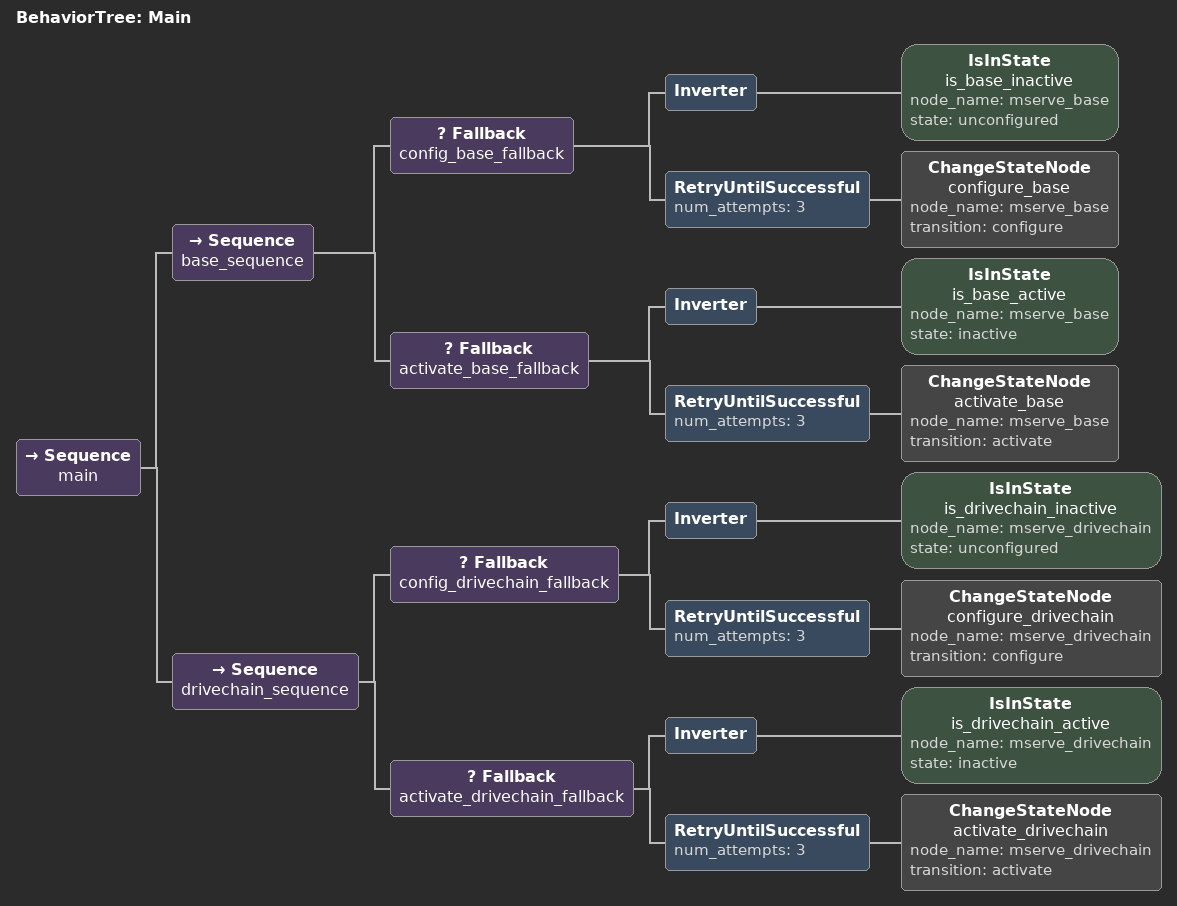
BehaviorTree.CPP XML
<root BTCPP_format="4">
    <BehaviorTree ID="Main">
        <Sequence name="main">

            <Sequence name="base_sequence">
                <Fallback name="config_base_fallback">
                    <Inverter>
                        <IsInState
                            name="is_base_inactive"
                            node_name="mserve_base"
                            state="unconfigured"
                        />
                    </Inverter>
                    <RetryUntilSuccessful num_attempts="3">
                        <ChangeStateNode
                            name="configure_base"
                            node_name="mserve_base"
                            transition="configure"
                        />
                    </RetryUntilSuccessful>
                </Fallback>

                <Fallback name="activate_base_fallback">
                    <Inverter>
                        <IsInState
                            name="is_base_active"
                            node_name="mserve_base"
                            state="inactive"
                        />
                    </Inverter>
                    <RetryUntilSuccessful num_attempts="3">
                    <ChangeStateNode
                            name="activate_base"
                            node_name="mserve_base"
                            transition="activate"
                        />
                    </RetryUntilSuccessful>
                </Fallback>
            </Sequence>

            <Sequence name="drivechain_sequence">
                <Fallback name="config_drivechain_fallback">
                    <Inverter>
                        <IsInState
                            name="is_drivechain_inactive"
                            node_name="mserve_drivechain"
                            state="unconfigured"
                        />
                    </Inverter>
                    <RetryUntilSuccessful num_attempts="3">
                        <ChangeStateNode
                            name="configure_drivechain"
                            node_name="mserve_drivechain"
                            transition="configure"
                        />
                    </RetryUntilSuccessful>
                </Fallback>

                <Fallback name="activate_drivechain_fallback">
                    <Inverter>
                        <IsInState
                            name="is_drivechain_active"
                            node_name="mserve_drivechain"
                            state="inactive"
                        />
                    </Inverter>
                    <RetryUntilSuccessful num_attempts="3">
                        <ChangeStateNode
                            name="activate_drivechain"
                            node_name="mserve_drivechain"
                            transition="activate"
                        />
                    </RetryUntilSuccessful>
                </Fallback>
            </Sequence>

        </Sequence>
    </BehaviorTree>
</root>
